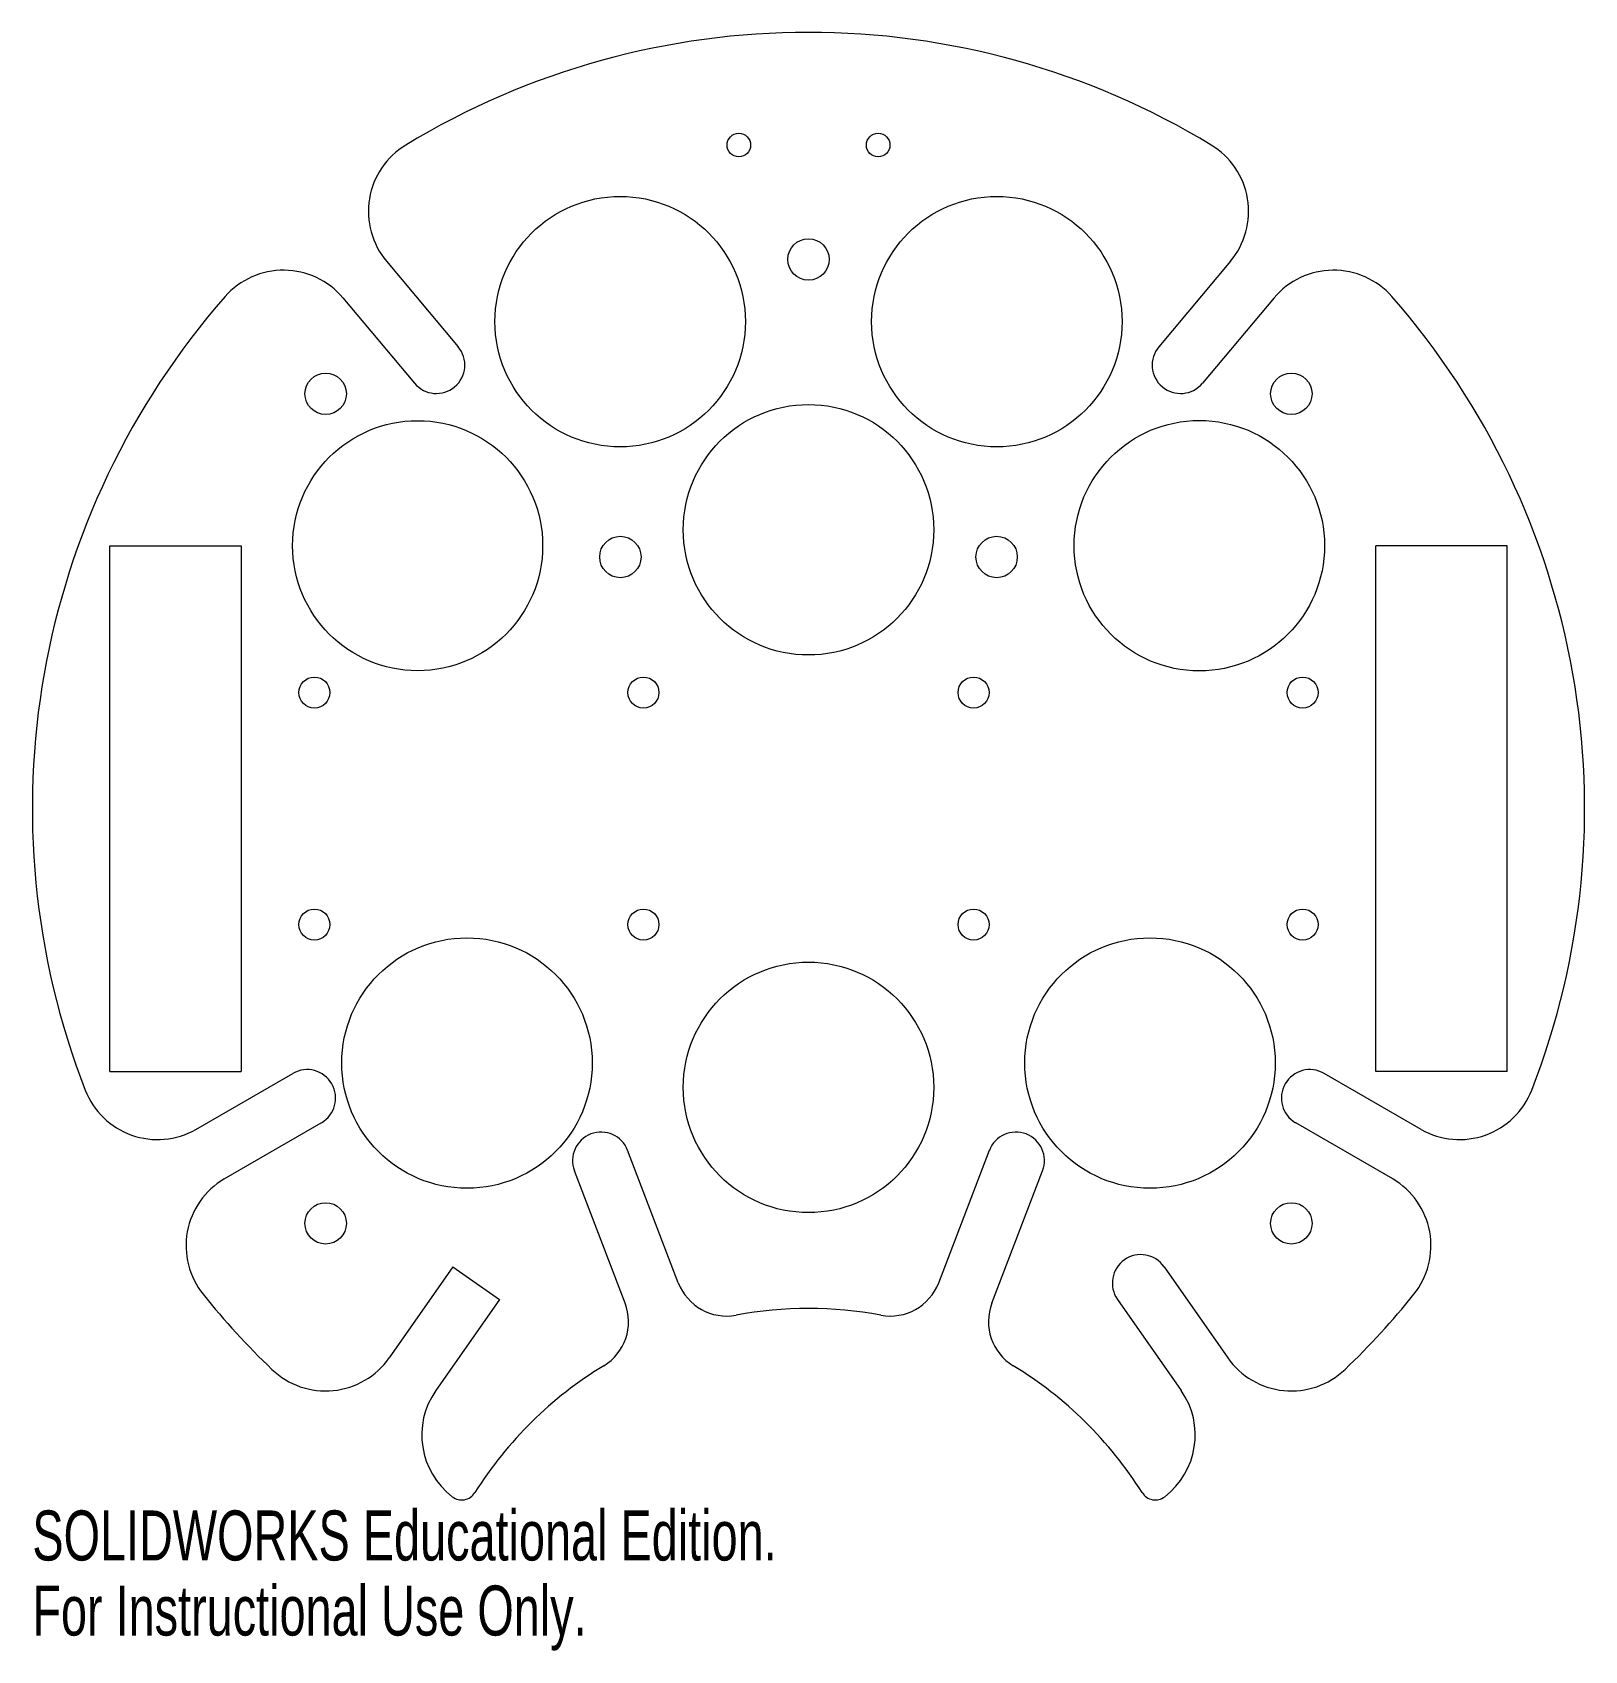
# Model space of a CAD drawing. Header units: millimetres. Extents: x -75 to 75, y -81 to 75.
import ezdxf

# ---------------------------------------------------------------- set-up
doc = ezdxf.new("R2010")
doc.units = ezdxf.units.MM
doc.styles.add('SLDTEXTSTYLE0', font='TXT', dxfattribs={"width": 0.7})

msp = doc.modelspace()

# ---------------------------------------------------------------- linework, layer by layer
at = {"color": 7, "linetype": 'Continuous', "lineweight": 15}
for p, q in [((-40.78, 52.88), (-33.86, 44.63)), ((40.78, 52.88), (33.86, 44.63)), ((-44.99, 49.34), (-38.07, 41.09)), ((44.99, 49.34), (38.07, 41.09)), ((-67.51, -25.4), (-67.51, 25.4)), ((-67.51, 25.4), (-54.81, 25.4)), ((-54.81, 25.4), (-54.81, -25.4)), ((67.51, 25.4), (54.81, 25.4)), ((54.81, -25.4), (54.81, 25.4)), ((67.51, -25.4), (67.51, 25.4)), ((-67.51, -25.4), (-54.81, -25.4)), ((-59.21, -31.01), (-49.83, -25.59)), ((59.21, -31.01), (49.83, -25.59)), ((67.51, -25.4), (54.81, -25.4)), ((-56.46, -35.77), (-47.08, -30.36)), ((56.46, -35.77), (47.08, -30.36)), ((-12.58, -45.82), (-17.48, -33.02)), ((12.58, -45.82), (17.48, -33.02)), ((-17.72, -47.79), (-22.62, -34.99)), ((17.72, -47.79), (22.62, -34.99)), ((-34.36, -44.27), (-40.52, -53.07)), ((-34.36, -44.27), (-29.85, -47.43)), ((34.36, -44.27), (40.52, -53.07)), ((-29.85, -47.43), (-36.01, -56.23)), ((29.85, -47.43), (36.01, -56.23))]:
    msp.add_line(p, q, dxfattribs=at)
for centre, radius in [((-6.73, 64.11), 1.14), ((6.73, 64.11), 1.14), ((-18.2, 47.05), 12.1), ((18.2, 47.05), 12.1), ((0, 53.06), 2), ((-46.66, 40.08), 2), ((46.66, 40.08), 2), ((0, 26.94), 12.1), ((-37.77, 25.4), 12.08), ((37.77, 25.4), 12.1), ((-18.18, 24.31), 2), ((18.18, 24.31), 2), ((-47.75, 11.21), 1.5), ((-15.95, 11.21), 1.5), ((15.95, 11.21), 1.5), ((47.75, 11.21), 1.5), ((-47.75, -11.21), 1.5), ((-15.95, -11.21), 1.5), ((15.95, -11.21), 1.5), ((47.75, -11.21), 1.5), ((-33, -24.59), 12.1), ((33, -24.59), 12.1), ((0, -26.94), 12.1), ((-46.66, -40.08), 2), ((46.66, -40.08), 2)]:
    msp.add_circle(centre, radius, dxfattribs=at)
for centre, radius, start, end in [((0, 0), 75, 58.7343, 121.2657), ((-35.03, 57.7), 7.5, 121.2657, 220), ((35.03, 57.7), 7.5, 320, 58.7343), ((-50.74, 44.52), 7.5, 40, 138.7343), ((50.74, 44.52), 7.5, 41.2657, 140), ((0, 0), 75, 138.7343, 201.266), ((0, 0), 75, 338.734, 41.2657), ((-35.96, 42.86), 2.75, 220, 40), ((35.96, 42.86), 2.75, 140, 320), ((-48.45, -27.97), 2.75, 300, 120), ((48.45, -27.97), 2.75, 60, 240), ((-62.9, -24.48), 7.5, 201.266, 299.522), ((62.9, -24.48), 7.5, 240.478, 338.734), ((-20.05, -34.01), 2.75, 20.9403, 200.9403), ((20.05, -34.01), 2.75, 339.0597, 159.0597), ((-52.65, -42.24), 7.5, 120.478, 218.734), ((52.65, -42.24), 7.5, 321.266, 59.522), ((32.11, -45.85), 2.75, 35, 215), ((-7.91, -44.03), 5, 200.9403, 280.5813), ((7.91, -44.03), 5, 259.4187, 339.0597), ((0, 0), 75, 218.734, 226.2657), ((-22.39, -49.57), 5, 301.2992, 20.9403), ((0, -86.4), 38.1, 79.4187, 100.5813), ((22.39, -49.57), 5, 159.0597, 238.7008), ((0, 0), 75, 313.7343, 321.266), ((-46.66, -48.77), 7.5, 226.2657, 325), ((46.66, -48.77), 7.5, 215, 313.7343), ((0, -86.4), 38.1, 121.2992, 147.802), ((0, -86.4), 38.1, 32.198, 58.7008), ((-29.87, -60.53), 7.5, 145, 232.6645), ((29.87, -60.53), 7.5, 307.3355, 35), ((-33.51, -65.3), 1.5, 232.6645, 327.802), ((33.51, -65.3), 1.5, 212.198, 307.3355)]:
    msp.add_arc(centre, radius, start, end, dxfattribs=at)

# ---------------------------------------------------------------- texts
at = {"color": 7, "linetype": 'Continuous', "char_height": 4.8336, "attachment_point": 1, "style": 'SLDTEXTSTYLE0'}
for s, insert in [('SOLIDWORKS Educational Edition.', (-75, -67.82)), ('For Instructional Use Only.', (-75, -75.07))]:
    msp.add_mtext(s, dxfattribs=dict(at, insert=insert))

doc.saveas('drawing.dxf')
